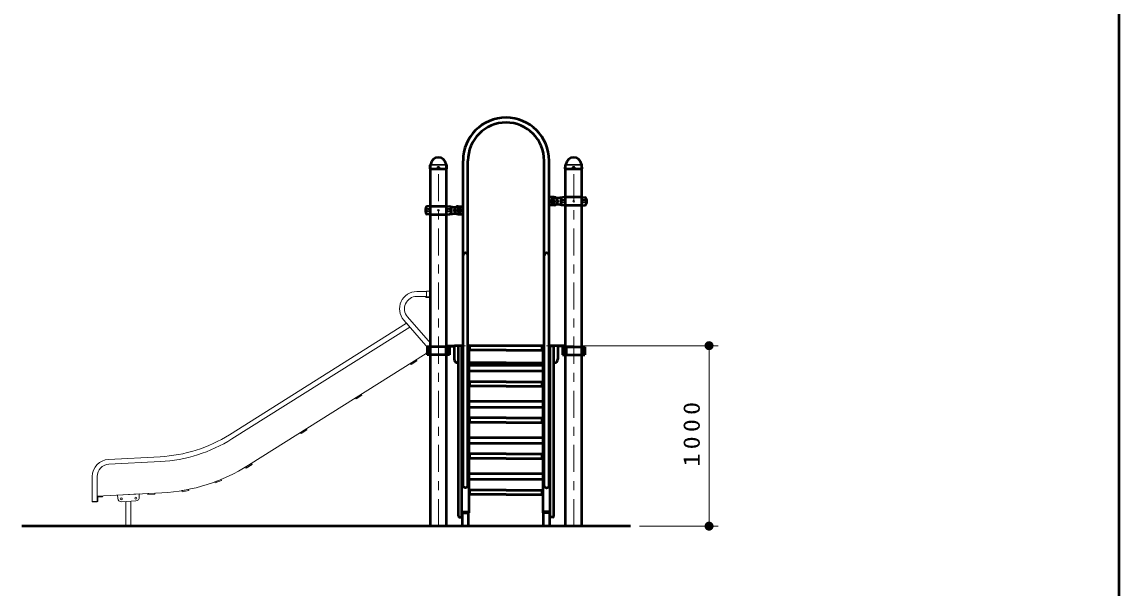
# Model space of a CAD drawing. Units: millimetres on the paper, scale 1:50. Extents: x -385 to 0, y -594 to 267.
# Drawn here: x -121.7 to 0, y -226.2 to -163.5 of the extents above; entities that cross this region are included whole.
import ezdxf

# ---------------------------------------------------------------- set-up
doc = ezdxf.new("R2010")
doc.units = ezdxf.units.MM
doc.linetypes.add('USER1', pattern=[4.5, 2.5, -2])
doc.linetypes.add('USER2', pattern=[6, 3, -1, 1, -1])
doc.layers.add('LY_1', color=7, linetype='Continuous', lineweight=50)
doc.layers.add('LY_2', color=7, linetype='Continuous', lineweight=13)
doc.styles.add('ＭＳ ゴシック', font='')
doc.styles.get('ＭＳ ゴシック').set_extended_font_data('MS Gothic')

# ---------------------------------------------------------------- blocks, each defined once
blk = doc.blocks.new('filled_dot')
at = {"color": 0, "linetype": 'Continuous', "lineweight": -2, "const_width": 1.25}
blk.add_lwpolyline([(-0.625, 0, 1), (0.625, 0, 1)], format="xyb", close=True, dxfattribs=at)

msp = doc.modelspace()

# ---------------------------------------------------------------- linework, layer by layer
at = {"layer": 'LY_1', "color": 140}
for p, q in [((-76.404, -179.786), (-76.396, -179.389)), ((-76.394, -179.795), (-76.404, -179.786)), ((-76.394, -179.795), (-74.556, -179.795)), ((-76.371, -179.331), (-76.349, -179.309)), ((-76.366, -219.376), (-76.366, -179.376)), ((-74.579, -179.331), (-74.601, -179.309)), ((-74.584, -219.376), (-74.584, -179.376)), ((-74.546, -179.785), (-74.556, -179.795)), ((-74.546, -179.785), (-74.554, -179.389)), ((-72.747, -189.376), (-72.747, -178.876)), ((-72.203, -189.376), (-72.203, -178.875)), ((-63.747, -189.376), (-63.747, -178.875)), ((-63.203, -189.376), (-63.203, -178.876)), ((-61.404, -179.786), (-61.396, -179.389)), ((-61.394, -179.795), (-61.404, -179.786)), ((-61.394, -179.795), (-59.556, -179.795)), ((-61.371, -179.331), (-61.349, -179.309)), ((-61.366, -219.376), (-61.366, -179.376)), ((-59.579, -179.331), (-59.601, -179.309)), ((-59.584, -219.376), (-59.584, -179.376)), ((-59.546, -179.785), (-59.556, -179.795)), ((-59.546, -179.785), (-59.554, -179.389)), ((-62.675, -182.936), (-63.203, -182.936)), ((-62.025, -182.981), (-62.656, -183.027)), ((-61.395, -182.926), (-62.025, -182.981)), ((-59.555, -182.926), (-61.396, -182.926)), ((-59.555, -182.926), (-59.24, -182.953)), ((-76.395, -183.926), (-76.711, -183.953)), ((-76.395, -184.826), (-76.711, -184.798)), ((-76.395, -183.926), (-74.555, -183.926)), ((-76.395, -184.826), (-74.555, -184.826)), ((-74.555, -183.926), (-73.925, -183.981)), ((-74.555, -184.826), (-73.925, -184.771)), ((-73.925, -183.981), (-73.295, -184.027)), ((-73.925, -184.771), (-73.295, -184.724)), ((-73.275, -183.936), (-72.747, -183.936)), ((-73.275, -184.816), (-72.747, -184.816)), ((-62.675, -183.816), (-63.204, -183.816)), ((-62.025, -183.771), (-62.656, -183.724)), ((-61.395, -183.826), (-62.025, -183.771)), ((-59.555, -183.826), (-61.396, -183.826)), ((-59.555, -183.826), (-59.24, -183.798)), ((-72.747, -214.895), (-72.747, -189.376)), ((-72.203, -214.895), (-72.203, -189.376)), ((-63.747, -214.895), (-63.747, -189.376)), ((-63.203, -214.895), (-63.203, -189.376)), ((-76.711, -199.496), (-76.711, -200.396)), ((-74.239, -199.496), (-76.711, -199.496)), ((-76.545, -199.496), (-76.545, -200.396)), ((-74.641, -199.496), (-74.641, -200.396)), ((-74.584, -199.376), (-73.725, -199.376)), ((-74.584, -199.422), (-73.725, -199.422)), ((-74.453, -199.496), (-74.453, -200.396)), ((-74.394, -199.496), (-74.394, -200.396)), ((-74.239, -199.496), (-74.239, -200.396)), ((-73.725, -199.436), (-73.725, -200.876)), ((-72.875, -199.376), (-73.665, -199.376)), ((-73.255, -218.276), (-73.255, -199.476)), ((-72.875, -199.376), (-73.155, -199.376)), ((-72.875, -218.276), (-72.875, -199.312)), ((-72.875, -199.312), (-72.747, -199.312)), ((-72.203, -199.312), (-72.075, -199.312)), ((-72.075, -217.896), (-72.075, -199.312)), ((-63.875, -199.376), (-72.075, -199.376)), ((-71.975, -199.876), (-71.975, -199.376)), ((-63.975, -199.876), (-63.975, -199.376)), ((-63.875, -217.896), (-63.875, -199.312)), ((-63.747, -199.312), (-63.875, -199.312)), ((-63.075, -199.312), (-63.203, -199.312)), ((-63.075, -218.276), (-63.075, -199.312)), ((-62.285, -199.376), (-63.075, -199.376)), ((-63.075, -199.376), (-62.795, -199.376)), ((-62.695, -218.276), (-62.695, -199.476)), ((-61.366, -199.376), (-62.225, -199.376)), ((-61.366, -199.422), (-62.225, -199.422)), ((-62.225, -199.436), (-62.225, -200.876)), ((-61.711, -199.496), (-61.711, -200.396)), ((-61.711, -199.496), (-59.239, -199.496)), ((-61.556, -199.496), (-61.556, -200.396)), ((-61.497, -199.496), (-61.497, -200.396)), ((-61.31, -199.496), (-61.31, -200.396)), ((-59.405, -199.496), (-59.405, -200.396)), ((-59.239, -199.496), (-59.239, -200.396)), ((-76.858, -200.219), (-76.824, -200.274)), ((-74.239, -200.396), (-76.711, -200.396)), ((-67.975, -199.876), (-71.975, -199.876)), ((-67.975, -199.876), (-63.975, -199.876)), ((-61.711, -200.396), (-59.239, -200.396)), ((-73.255, -201.276), (-73.325, -201.276)), ((-67.975, -201.276), (-72.075, -201.276)), ((-72.075, -201.536), (-63.875, -201.536)), ((-67.975, -201.276), (-63.875, -201.276)), ((-62.695, -201.276), (-62.625, -201.276)), ((-72.075, -202.174), (-63.875, -202.174)), ((-71.975, -203.876), (-71.975, -203.376)), ((-67.975, -203.376), (-71.975, -203.376)), ((-67.975, -203.876), (-71.975, -203.876)), ((-67.975, -203.376), (-63.975, -203.376)), ((-67.975, -203.876), (-63.975, -203.876)), ((-63.975, -203.876), (-63.975, -203.376)), ((-72.075, -205.536), (-63.875, -205.536)), ((-72.075, -206.174), (-63.875, -206.174)), ((-71.975, -207.876), (-71.975, -207.376)), ((-67.975, -207.376), (-71.975, -207.376)), ((-67.975, -207.876), (-71.975, -207.876)), ((-67.975, -207.376), (-63.975, -207.376)), ((-67.975, -207.876), (-63.975, -207.876)), ((-63.975, -207.876), (-63.975, -207.376)), ((-72.075, -209.536), (-63.875, -209.536)), ((-72.075, -210.174), (-63.875, -210.174)), ((-71.975, -211.876), (-71.975, -211.376)), ((-67.975, -211.376), (-71.975, -211.376)), ((-67.975, -211.376), (-63.975, -211.376)), ((-63.975, -211.876), (-63.975, -211.376)), ((-67.975, -211.876), (-71.975, -211.876)), ((-67.975, -211.876), (-63.975, -211.876)), ((-72.075, -213.536), (-63.875, -213.536)), ((-72.075, -214.174), (-63.875, -214.174)), ((-71.975, -215.876), (-71.975, -215.376)), ((-67.975, -215.376), (-71.975, -215.376)), ((-67.975, -215.876), (-71.975, -215.876)), ((-67.975, -215.376), (-63.975, -215.376)), ((-67.975, -215.876), (-63.975, -215.876)), ((-63.975, -215.876), (-63.975, -215.376)), ((-73.155, -218.376), (-72.975, -218.376)), ((-72.875, -217.776), (-72.075, -217.776)), ((-72.875, -217.896), (-72.075, -217.896)), ((-72.815, -219.376), (-72.815, -217.896)), ((-72.135, -219.376), (-72.135, -217.896)), ((-63.075, -217.776), (-63.875, -217.776)), ((-63.075, -217.896), (-63.875, -217.896)), ((-63.815, -219.376), (-63.815, -217.896)), ((-63.135, -219.376), (-63.135, -217.896)), ((-62.795, -218.376), (-62.975, -218.376))]:
    msp.add_line(p, q, dxfattribs=at)
at = {"layer": 'LY_1', "lineweight": 13}
for p, q in [((-76.369, -179.365), (-74.582, -179.365)), ((-76.332, -179.295), (-74.621, -179.295)), ((-61.369, -179.365), (-59.582, -179.365)), ((-61.332, -179.295), (-59.621, -179.295)), ((-61.81, -183.56), (-61.81, -183.191)), ((-61.44, -183.191), (-61.81, -183.191)), ((-61.44, -183.56), (-61.81, -183.56)), ((-59.51, -183.191), (-59.14, -183.191)), ((-59.51, -183.56), (-59.14, -183.56)), ((-59.14, -183.56), (-59.14, -183.191)), ((-76.81, -184.56), (-76.81, -184.191)), ((-76.44, -184.191), (-76.81, -184.191)), ((-76.44, -184.56), (-76.81, -184.56)), ((-74.51, -184.191), (-74.14, -184.191)), ((-74.51, -184.56), (-74.14, -184.56)), ((-74.14, -184.56), (-74.14, -184.191)), ((-77.878, -193.377), (-76.813, -193.377)), ((-76.366, -193.324), (-76.813, -193.324)), ((-76.813, -193.971), (-76.813, -193.324)), ((-77.874, -193.921), (-76.813, -193.921)), ((-76.867, -193.921), (-76.867, -194.02)), ((-76.867, -194.02), (-76.366, -194.02)), ((-76.813, -193.971), (-76.366, -193.971)), ((-98.659, -209.249), (-79.009, -196.898)), ((-76.382, -199.92), (-79.317, -196.544)), ((-79.046, -196.854), (-78.685, -197.269)), ((-76.366, -199.109), (-78.907, -196.187)), ((-98.37, -209.709), (-78.648, -197.314)), ((-59.475, -199.376), (-44.463, -199.376)), ((-45.463, -199.376), (-45.463, -219.376)), ((-96.531, -212.635), (-76.835, -200.256)), ((-76.858, -200.219), (-76.366, -199.91)), ((-76.824, -200.274), (-76.366, -199.987)), ((-112.049, -211.98), (-106.336, -211.68)), ((-112.021, -212.523), (-106.308, -212.224)), ((-113.861, -216.652), (-113.861, -213.889)), ((-113.317, -216.052), (-113.317, -213.889)), ((-103.927, -215.44), (-103.179, -215.303)), ((-103.179, -215.303), (-103.158, -215.421)), ((-100.266, -214.475), (-99.558, -214.199)), ((-100.266, -214.475), (-100.223, -214.587)), ((-99.515, -214.311), (-100.223, -214.587)), ((-99.558, -214.199), (-99.515, -214.311)), ((-113.317, -216.052), (-106.127, -215.675)), ((-111.059, -215.933), (-108.663, -215.808)), ((-111.059, -215.933), (-111.041, -216.293)), ((-108.644, -216.167), (-108.663, -215.808)), ((-106.946, -215.718), (-107.705, -215.758)), ((-107.705, -215.758), (-107.698, -215.877)), ((-107.698, -215.877), (-106.939, -215.838)), ((-106.946, -215.718), (-106.939, -215.838)), ((-103.927, -215.44), (-103.905, -215.558)), ((-103.158, -215.421), (-103.905, -215.558)), ((-113.861, -216.652), (-113.861, -216.698)), ((-113.317, -216.652), (-113.861, -216.652)), ((-113.317, -216.698), (-113.861, -216.698)), ((-113.317, -216.652), (-113.317, -216.698)), ((-110.62, -216.671), (-109.022, -216.588)), ((-110.129, -216.646), (-110.129, -219.376)), ((-109.585, -216.617), (-109.585, -219.376)), ((-53.181, -219.376), (-44.463, -219.376))]:
    msp.add_line(p, q, dxfattribs=at)
at = {"layer": 'LY_1', "linetype": 'USER1', "lineweight": 13}
for p, q in [((-76.365, -179.376), (-74.585, -179.376)), ((-61.365, -179.376), (-59.585, -179.376))]:
    msp.add_line(p, q, dxfattribs=at)
at = {"layer": 'LY_1', "linetype": 'USER2', "lineweight": 13}
for p, q in [((-75.475, -219.376), (-75.475, -179.376)), ((-60.475, -219.376), (-60.475, -179.376)), ((-75.475, -199.376), (-60.475, -199.376))]:
    msp.add_line(p, q, dxfattribs=at)
at = {"layer": 'LY_1'}
msp.add_line((-54.181, -219.376), (-121.657, -219.376), dxfattribs=at)
at = {"layer": 'LY_1', "lineweight": 13}
for points in [[(-78.565, -201.344), (-77.921, -200.939), (-77.857, -201.041), (-78.501, -201.445)], [(-84.661, -205.175), (-84.017, -204.77), (-83.953, -204.872), (-84.597, -205.276)], [(-90.757, -209.006), (-90.113, -208.602), (-90.049, -208.703), (-90.693, -209.108)], [(-96.853, -212.838), (-96.209, -212.433), (-96.145, -212.535), (-96.789, -212.939)], [(-113.317, -216.052), (-112.717, -216.052), (-112.717, -216.072), (-112.722, -216.092), (-112.737, -216.106), (-112.757, -216.112), (-113.177, -216.112), (-113.208, -216.118), (-113.234, -216.135), (-113.251, -216.161), (-113.257, -216.192), (-113.257, -216.612), (-113.262, -216.632), (-113.277, -216.646), (-113.297, -216.652), (-113.317, -216.652)]]:
    msp.add_lwpolyline(points, close=True, dxfattribs=at)
at = {"layer": 'LY_1', "color": 140}
for points in [[(-72.203, -214.895), (-72.206, -214.924), (-72.212, -214.952), (-72.224, -214.979), (-72.24, -215.005), (-72.259, -215.029), (-72.283, -215.05), (-72.31, -215.069), (-72.339, -215.085), (-72.371, -215.098), (-72.405, -215.107), (-72.44, -215.113), (-72.475, -215.115), (-72.511, -215.113), (-72.546, -215.107), (-72.579, -215.098), (-72.611, -215.085), (-72.641, -215.069), (-72.668, -215.05), (-72.691, -215.029), (-72.711, -215.005), (-72.727, -214.979), (-72.738, -214.952), (-72.745, -214.924), (-72.747, -214.895)], [(-63.747, -214.895), (-63.745, -214.924), (-63.738, -214.952), (-63.727, -214.979), (-63.711, -215.005), (-63.691, -215.029), (-63.668, -215.05), (-63.641, -215.069), (-63.611, -215.085), (-63.579, -215.098), (-63.546, -215.107), (-63.511, -215.113), (-63.475, -215.115), (-63.44, -215.113), (-63.405, -215.107), (-63.371, -215.098), (-63.339, -215.085), (-63.31, -215.069), (-63.283, -215.05), (-63.259, -215.029), (-63.24, -215.005), (-63.224, -214.979), (-63.212, -214.952), (-63.206, -214.924), (-63.203, -214.895)]]:
    msp.add_lwpolyline(points, dxfattribs=at)
for centre, radius in [((-75.475, -179.635), 0.06), ((-60.475, -179.635), 0.06), ((-62.675, -183.376), 0.15), ((-73.275, -184.376), 0.15)]:
    msp.add_circle(centre, radius, dxfattribs=at)
at = {"layer": 'LY_1', "lineweight": 13}
for centre, radius in [((-61.625, -183.376), 0.185), ((-61.625, -183.376), 0.1), ((-60.475, -183.376), 0.1), ((-59.325, -183.376), 0.185), ((-59.325, -183.376), 0.1), ((-76.625, -184.376), 0.185), ((-76.625, -184.376), 0.1), ((-75.475, -184.376), 0.1), ((-74.325, -184.376), 0.185), ((-74.325, -184.376), 0.1), ((-110.637, -216.352), 0.11), ((-109.039, -216.268), 0.11)]:
    msp.add_circle(centre, radius, dxfattribs=at)
at = {"layer": 'LY_1', "color": 140}
for centre, radius, start, end in [((-67.975, -178.876), 4.772, 0, 180), ((-67.975, -178.876), 4.228, 0, 180), ((-75.475, -179.376), 0.864, 90, 173.3676), ((-75.475, -179.376), 0.864, 6.6324, 90), ((-60.475, -179.376), 0.864, 90, 173.3676), ((-60.475, -179.376), 0.864, 6.6324, 90), ((-76.312, -179.39), 0.084, 135, 178.99605), ((-76.389, -179.269), 0.056, 315, 353.3676), ((-74.561, -179.269), 0.056, 186.6324, 225), ((-74.638, -179.39), 0.084, 1.00395, 45), ((-61.312, -179.39), 0.084, 135, 178.99605), ((-61.389, -179.269), 0.056, 315, 353.3676), ((-59.561, -179.269), 0.056, 186.6324, 225), ((-59.638, -179.39), 0.084, 1.00395, 45), ((-62.625, -183.376), 0.35, 95, 265), ((-62.675, -183.376), 0.44, 270, 90), ((-60.925, -183.376), 1, 163.80375, 196.19625), ((-61.693, -183.152), 0.2, 95, 163.80375), ((-61.693, -183.599), 0.2, 196.19625, 265), ((-59.257, -183.152), 0.2, 16.19625, 85), ((-59.257, -183.599), 0.2, 275, 343.80375), ((-60.025, -183.376), 1, 343.80375, 16.19625), ((-75.925, -184.376), 1, 163.80375, 196.19625), ((-76.693, -184.152), 0.2, 95, 163.80375), ((-76.693, -184.599), 0.2, 196.19625, 265), ((-74.257, -184.152), 0.2, 16.19625, 85), ((-74.257, -184.599), 0.2, 275, 343.80375), ((-75.025, -184.376), 1, 343.80375, 16.19625), ((-73.275, -184.376), 0.44, 90, 270), ((-73.325, -184.376), 0.35, 275, 85), ((-72.475, -189.376), 0.272, 0, 180), ((-63.475, -189.376), 0.272, 0, 180), ((-73.665, -199.436), 0.06, 90, 180), ((-73.155, -199.476), 0.1, 90, 180), ((-72.975, -199.476), 0.1, 0, 90), ((-62.975, -199.476), 0.1, 90, 180), ((-62.795, -199.476), 0.1, 0, 90), ((-62.285, -199.436), 0.06, 0, 90), ((-73.325, -200.876), 0.4, 180, 270), ((-62.625, -200.876), 0.4, 270, 0), ((-73.155, -218.276), 0.1, 180, 270), ((-72.975, -218.276), 0.1, 270, 0), ((-62.975, -218.276), 0.1, 180, 270), ((-62.795, -218.276), 0.1, 270, 0)]:
    msp.add_arc(centre, radius, start, end, dxfattribs=at)
at = {"layer": 'LY_1', "lineweight": 13}
for centre, radius, start, end in [((-64.001, -183.376), 2.567, 355.87048, 4.12952), ((-56.95, -183.376), 2.567, 175.87048, 184.12952), ((-79.001, -184.376), 2.567, 355.87048, 4.12952), ((-71.95, -184.376), 2.567, 175.87048, 184.12952), ((-77.874, -195.289), 1.912, 90, 221), ((-77.874, -195.289), 1.368, 90, 221), ((-107.174, -195.702), 16, 273, 302.15), ((-107.174, -195.702), 16.544, 273, 302.15), ((-111.949, -213.889), 1.912, 93, 180), ((-111.949, -213.889), 1.368, 93, 180), ((-107.174, -195.702), 20, 273, 302.15), ((-110.641, -216.272), 0.4, 183, 273), ((-109.043, -216.188), 0.4, 273, 3)]:
    msp.add_arc(centre, radius, start, end, dxfattribs=at)
at = {"layer": 'LY_2', "lineweight": 50}
msp.add_line((0, -297), (0, -30), dxfattribs=at)

# ---------------------------------------------------------------- block references
at = {"layer": 'LY_1', "lineweight": 13, "xscale": 0.4, "yscale": 0.4}
for p, rotation in [((-45.463, -199.376), 270), ((-45.463, -219.376), 90)]:
    msp.add_blockref('filled_dot', p, dxfattribs=dict(at, rotation=rotation))

# ---------------------------------------------------------------- texts
at = {"layer": 'LY_1', "insert": (-46.463, -208.955), "char_height": 1.833, "attachment_point": 8, "rotation": 90, "style": 'ＭＳ ゴシック'}
msp.add_mtext('\\T1.33;\\W1.15;1000', dxfattribs=at)

doc.saveas('drawing.dxf')
